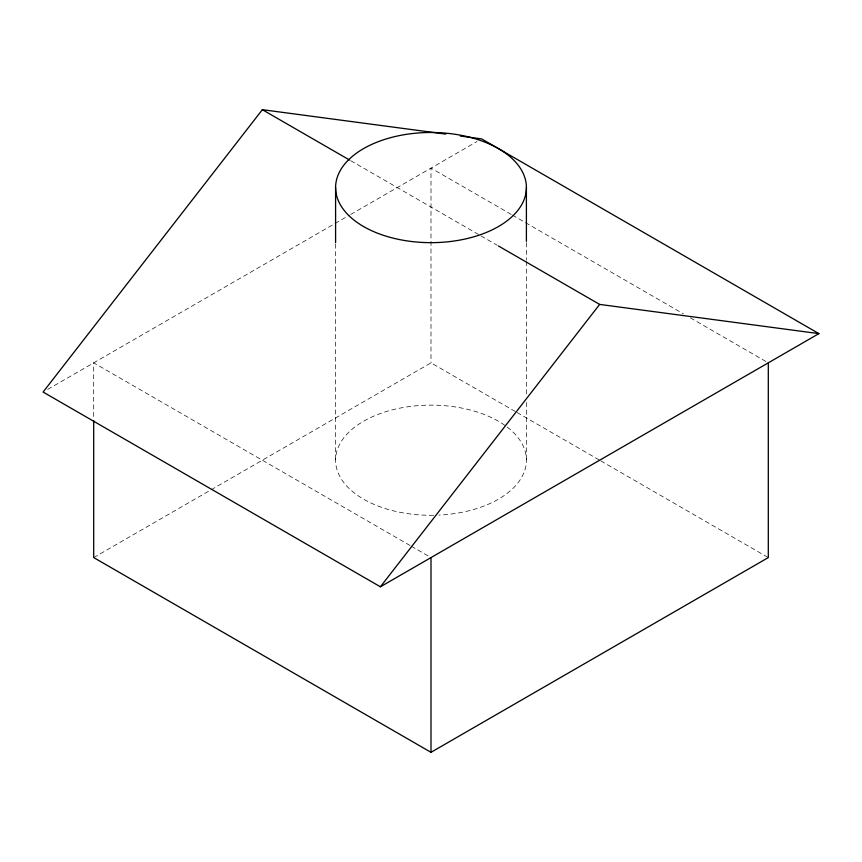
<?xml version="1.0" encoding="UTF-8"?>
<svg xmlns="http://www.w3.org/2000/svg" width="862" height="862" viewBox="0 0 862 862"><rect width="100%" height="100%" fill="white"/><g stroke="black" fill="none" stroke-linecap="round" stroke-linejoin="round"><path stroke-width="0.65" stroke-dasharray="4.31 3.23" d="M47.701 389.398L349.584 215.101M350.748 214.433L476.998 141.54M93.699 557.585L210.005 490.435M211.168 489.756L431 362.848L515.907 411.864M511.252 214.433L431 168.101L431 362.848M512.416 215.101L683.394 313.822M690.376 317.852L767.137 362.169M350.748 160.709L479.854 235.251M481.018 235.919L497.299 245.325M517.071 412.532L599.65 460.211M600.814 460.89L768.301 557.585M410.064 545.495L93.699 362.837L93.699 419.244M411.228 546.163L428.673 556.238M526.402 242.631L526.402 260.098M526.402 261.445L526.402 395.744M526.402 402.457L526.402 460.211M335.598 243.978L335.598 460.211M507.201 427.067A95.402 55.082 0 0 1 518.062 482.742A95.402 55.082 0 0 1 438.855 515.11M433.608 515.271A95.402 55.082 0 0 1 344.681 436.743A95.402 55.082 0 0 1 506.177 426.302"/><path stroke-width="1.29" d="M445.719 134.106L262.35 109.679L43.1 392.048L380.401 586.796L818.9 333.626L481.599 138.89L460.34 136.056M380.401 586.796L599.65 304.415L818.9 333.626M93.699 420.591L93.699 557.585L431 752.321L768.301 557.585L768.301 362.837M262.35 109.679L349.584 160.041M498.462 245.993L599.65 304.415M526.402 187.571L526.402 241.295M431 557.585L431 752.321M335.598 187.571L335.598 242.631M363.538 226.523A95.402 55.082 0 0 0 523.159 201.827A95.402 55.082 0 0 0 406.304 134.364A95.402 55.082 0 0 0 363.538 226.523"/></g></svg>
